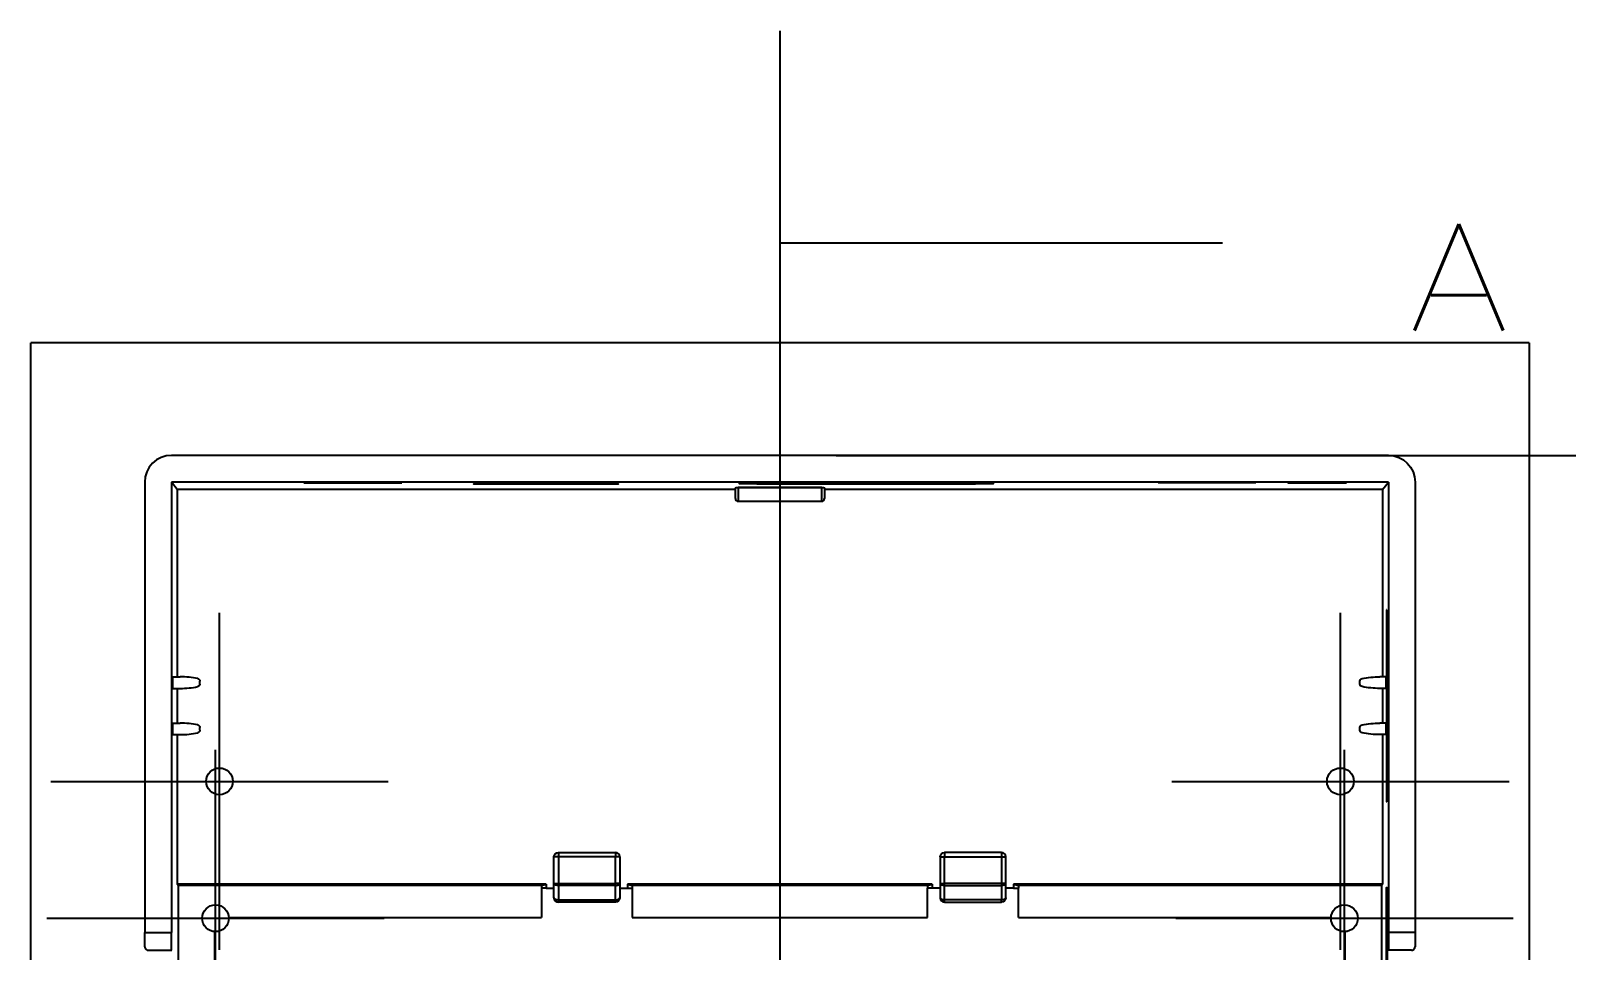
# Model space of a CAD drawing. Header units: inches. Extents: x 0 to 1189, y 0 to 841.
# Drawn here: x 946.5 to 1033.3, y 370 to 422 of the extents above; entities that cross this region are included whole.
import ezdxf
from ezdxf.lldxf.tags import DXFTag

# ---------------------------------------------------------------- set-up
doc = ezdxf.new("R2010")
doc.units = ezdxf.units.IN
doc.header["$MEASUREMENT"] = 0
doc.layers.add('1', color=7, linetype='Continuous', true_color=0xffffff)
doc.styles.add('blockfont', font='simplex.shx', dxfattribs={"bigfont": 'bigfont'})
tags = doc.linetypes.add('CENTER', pattern=[2, 1.25, -0.25, 0.25, -0.25]).pattern_tags.tags
tags[10:11] = [DXFTag(74, 4), DXFTag(75, 0), DXFTag(340, '0'), DXFTag(46, 0.0), DXFTag(50, 0.0), DXFTag(44, 0.0), DXFTag(45, 0.0)]
tags[8:9] = [DXFTag(74, 4), DXFTag(75, 0), DXFTag(340, '0'), DXFTag(46, 0.0), DXFTag(50, 0.0), DXFTag(44, 0.0), DXFTag(45, 0.0)]
tags[6:7] = [DXFTag(74, 4), DXFTag(75, 0), DXFTag(340, '0'), DXFTag(46, 0.0), DXFTag(50, 0.0), DXFTag(44, 0.0), DXFTag(45, 0.0)]
tags[4:5] = [DXFTag(74, 4), DXFTag(75, 0), DXFTag(340, '0'), DXFTag(46, 0.0), DXFTag(50, 0.0), DXFTag(44, 0.0), DXFTag(45, 0.0)]
tags = doc.linetypes.add('PHANTOM', pattern=[2.5, 1.25, -0.25, 0.25, -0.25, 0.25, -0.25]).pattern_tags.tags
tags[14:15] = [DXFTag(74, 4), DXFTag(75, 0), DXFTag(340, '0'), DXFTag(46, 0.0), DXFTag(50, 0.0), DXFTag(44, 0.0), DXFTag(45, 0.0)]
tags[12:13] = [DXFTag(74, 4), DXFTag(75, 0), DXFTag(340, '0'), DXFTag(46, 0.0), DXFTag(50, 0.0), DXFTag(44, 0.0), DXFTag(45, 0.0)]
tags[10:11] = [DXFTag(74, 4), DXFTag(75, 0), DXFTag(340, '0'), DXFTag(46, 0.0), DXFTag(50, 0.0), DXFTag(44, 0.0), DXFTag(45, 0.0)]
tags[8:9] = [DXFTag(74, 4), DXFTag(75, 0), DXFTag(340, '0'), DXFTag(46, 0.0), DXFTag(50, 0.0), DXFTag(44, 0.0), DXFTag(45, 0.0)]
tags[6:7] = [DXFTag(74, 4), DXFTag(75, 0), DXFTag(340, '0'), DXFTag(46, 0.0), DXFTag(50, 0.0), DXFTag(44, 0.0), DXFTag(45, 0.0)]
tags[4:5] = [DXFTag(74, 4), DXFTag(75, 0), DXFTag(340, '0'), DXFTag(46, 0.0), DXFTag(50, 0.0), DXFTag(44, 0.0), DXFTag(45, 0.0)]
doc.dimstyles.get("Standard").update_dxf_attribs({"dimtxt": 0.18, "dimasz": 0.18, "dimexe": 0.18, "dimexo": 0.0625, "dimgap": 0.09, "dimtad": 0, "dimtih": 1, "dimtoh": 1, "dimdec": 4, "dimzin": 0, "dimdsep": 46, "dimtxsty": 'Standard', "dimcen": 0.09, "dimadec": 0, "dimazin": 0, "dimtfac": 1, "dimtdec": 4, "dimtofl": 0, "dimtmove": 0, "dimatfit": 3, "dimfxl": 0, "dimtolj": 1, "dimtzin": 0, "dimarcsym": 0})

# ---------------------------------------------------------------- blocks, each defined once
blk = doc.blocks.new('*D46')
at = {"layer": '1', "color": 7, "lineweight": -2}
for p, q in [((992.021, 397.973), (1039.668, 397.973)), ((1036.493, 394.798), (1036.493, 355.596)), ((1036.493, 310.045), (1036.493, 349.246)), ((992.021, 306.87), (1039.668, 306.87))]:
    blk.add_line(p, q, dxfattribs=at)
at = {"layer": '1', "color": 7}
for points in [[(1035.964, 394.798), (1037.023, 394.798), (1036.493, 397.973)], [(1035.964, 310.045), (1037.023, 310.045), (1036.493, 306.87)]]:
    blk.add_solid(points, dxfattribs=at)
at = {"layer": 'Defpoints', "color": 0}
for p in [(990.434, 397.973), (990.434, 306.87), (1036.493, 306.87)]:
    blk.add_point(p, dxfattribs=at)
at = {"layer": '1', "color": 7, "insert": (1036.493, 352.421), "char_height": 3.175, "attachment_point": 5}
blk.add_mtext('\\A1; 91.1 ', dxfattribs=at)

msp = doc.modelspace()

# ---------------------------------------------------------------- linework, layer by layer
at = {"layer": '1', "color": 43, "linetype": 'PHANTOM', "ltscale": 11.129345}
msp.add_line((988.8465, 421.973), (988.8465, 282.8561), dxfattribs=at)
at = {"layer": '1', "color": 43}
msp.add_line((1013.8465, 409.973), (988.8465, 409.973), dxfattribs=at)
at = {"layer": '1', "color": 251}
for p, q in [((1031.167, 404.3365), (946.526, 404.3365)), ((946.526, 300.5061), (946.526, 404.3365)), ((1031.167, 404.3365), (1031.167, 300.5061))]:
    msp.add_line(p, q, dxfattribs=at)
at = {"layer": '1', "color": 21}
for p, q in [((1023.2175, 397.973), (954.4755, 397.973)), ((952.968, 396.4655), (952.968, 371.0138)), ((954.4755, 396.4654), (954.4755, 371.0138)), ((1023.2175, 396.4654), (954.4755, 396.4654)), ((954.8045, 396.0541), (954.4755, 396.4654)), ((961.9627, 396.4479), (961.9627, 396.4198)), ((961.9627, 396.4479), (967.4902, 396.4479)), ((961.9627, 396.4198), (967.4902, 396.4198)), ((967.4902, 396.4479), (967.4902, 396.4198)), ((987.54, 396.3962), (987.54, 396.3712)), ((987.54, 396.3962), (999.9015, 396.3962)), ((999.9015, 396.3712), (999.9015, 396.3962)), ((1010.2027, 396.4431), (1010.2027, 396.4211)), ((1014.9765, 396.4431), (1010.2027, 396.4431)), ((1014.9765, 396.4211), (1010.2027, 396.4211)), ((1014.9765, 396.4431), (1014.9765, 396.4211)), ((1015.7302, 396.4277), (1015.7302, 396.4365)), ((1022.8884, 396.0541), (1023.2175, 396.4654)), ((1023.2175, 396.4654), (1023.2175, 371.0138)), ((1024.725, 396.4655), (1024.725, 371.0138)), ((986.3348, 396.0541), (954.8045, 396.0541)), ((954.8045, 396.0541), (954.8045, 385.4607)), ((971.5605, 396.3532), (971.5605, 396.3589)), ((972.666, 396.3685), (972.666, 396.3435)), ((972.666, 396.3685), (978.5955, 396.3685)), ((978.5955, 396.3435), (972.666, 396.3435)), ((978.5955, 396.3685), (978.5955, 396.3435)), ((979.701, 396.3589), (979.701, 396.3532)), ((986.334, 395.533), (986.334, 396.1452)), ((991.2111, 396.1541), (986.4818, 396.1541)), ((986.4847, 396.1541), (986.4847, 395.3841)), ((986.4847, 396.1541), (991.2082, 396.1541)), ((986.535, 396.3799), (986.535, 396.3874)), ((987.54, 396.3712), (999.9015, 396.3712)), ((991.2082, 395.3841), (991.2082, 396.1541)), ((1022.8884, 396.0541), (991.3581, 396.0541)), ((991.359, 396.1452), (991.359, 395.533)), ((1000.9065, 396.3874), (1000.9065, 396.3799)), ((1022.8884, 396.0541), (1022.8884, 385.4607)), ((986.4847, 395.3841), (986.4847, 395.3822)), ((986.4847, 395.3841), (991.2082, 395.3841)), ((986.4847, 395.3822), (991.2082, 395.3822)), ((991.2082, 395.3841), (991.2082, 395.3822)), ((1023.1347, 389.2546), (1023.1147, 389.2546)), ((1023.1424, 388.1491), (1023.1069, 388.1491)), ((1023.1069, 388.1491), (1023.1069, 379.5061)), ((1023.1424, 379.5061), (1023.1424, 388.1491)), ((954.5614, 385.4607), (954.9669, 385.4607)), ((954.5614, 384.8075), (954.5614, 385.4607)), ((956.0835, 385.0549), (956.0835, 385.2133)), ((1021.6095, 385.0549), (1021.6095, 385.2133)), ((1023.0841, 385.4607), (1022.726, 385.4607)), ((1023.0841, 384.8075), (1023.0841, 385.4607)), ((954.5614, 384.8075), (954.9669, 384.8075)), ((954.8045, 384.8075), (954.8045, 382.8477)), ((1023.0841, 384.8075), (1022.726, 384.8075)), ((1022.8884, 384.8075), (1022.8884, 382.8477)), ((954.5614, 382.8477), (954.9669, 382.8477)), ((954.5614, 382.1945), (954.5614, 382.8477)), ((956.0835, 382.4419), (956.0835, 382.6003)), ((1021.6095, 382.4419), (1021.6095, 382.6003)), ((1023.0841, 382.8477), (1022.726, 382.8477)), ((1023.0841, 382.1945), (1023.0841, 382.8477)), ((954.5614, 382.1945), (954.9669, 382.1945)), ((954.8045, 382.1945), (954.8045, 373.7396)), ((1023.0841, 382.1945), (1022.726, 382.1945)), ((1022.8884, 382.1945), (1022.8884, 373.7396)), ((1023.1424, 379.5061), (1023.1069, 379.5061)), ((1023.1147, 378.4006), (1023.1347, 378.4006)), ((976.3342, 375.2851), (976.083, 375.2851)), ((976.083, 373.7866), (976.083, 375.2851)), ((976.3342, 375.5363), (976.3342, 375.2851)), ((976.3342, 375.5363), (979.5502, 375.5363)), ((976.3342, 375.2851), (976.3342, 373.7866)), ((979.5502, 375.2851), (976.3342, 375.2851)), ((979.5502, 375.5363), (979.5502, 375.2851)), ((979.8015, 375.2851), (979.5502, 375.2851)), ((979.5502, 373.7866), (979.5502, 375.2851)), ((979.8015, 375.2851), (979.8015, 373.7866)), ((997.8915, 375.2851), (997.8915, 373.7866)), ((997.8915, 375.2851), (998.1427, 375.2851)), ((1001.3587, 375.5363), (998.1427, 375.5363)), ((998.1427, 375.5363), (998.1427, 375.2851)), ((998.1427, 375.2851), (1001.3587, 375.2851)), ((998.1427, 373.7866), (998.1427, 375.2851)), ((1001.3587, 375.5363), (1001.3587, 375.2851)), ((1001.3587, 375.2851), (1001.3587, 373.7866)), ((1001.3587, 375.2851), (1001.61, 375.2851)), ((1001.61, 373.7866), (1001.61, 375.2851)), ((975.6462, 373.7396), (954.8045, 373.7396)), ((954.8579, 373.6729), (954.8045, 373.7396)), ((975.3795, 373.6729), (954.8579, 373.6729)), ((954.8579, 373.6729), (954.8579, 365.4084)), ((975.3795, 373.6729), (975.6462, 373.7396)), ((975.3795, 373.6729), (975.3795, 373.5263)), ((975.3795, 373.5263), (975.3795, 371.8681)), ((975.6462, 373.5263), (975.3795, 373.5263)), ((975.6462, 373.7396), (975.6462, 373.5263)), ((975.6462, 373.5263), (976.083, 373.5263)), ((976.083, 372.9736), (976.083, 373.7866)), ((976.083, 373.7866), (976.3342, 373.7866)), ((976.3342, 373.7866), (976.3342, 373.6743)), ((976.3342, 373.7866), (979.5502, 373.7866)), ((976.3342, 373.6743), (976.3342, 372.8612)), ((979.5502, 373.6743), (976.3342, 373.6743)), ((979.5502, 373.6743), (979.5502, 373.7866)), ((979.8015, 373.7866), (979.5502, 373.7866)), ((979.5502, 372.8612), (979.5502, 373.6743)), ((979.8015, 373.7866), (979.8015, 372.9736)), ((979.8015, 373.5263), (980.2382, 373.5263)), ((980.2382, 373.7396), (980.505, 373.6729)), ((980.2382, 373.7396), (980.2382, 373.5263)), ((997.4547, 373.7396), (980.2382, 373.7396)), ((980.2382, 373.5263), (980.505, 373.5263)), ((997.188, 373.6729), (980.505, 373.6729)), ((980.505, 373.6729), (980.505, 373.5263)), ((980.505, 373.5263), (980.505, 371.8681)), ((997.188, 373.6729), (997.4547, 373.7396)), ((997.188, 373.6729), (997.188, 373.5263)), ((997.188, 371.8681), (997.188, 373.5263)), ((997.4547, 373.5263), (997.188, 373.5263)), ((997.4547, 373.7396), (997.4547, 373.5263)), ((997.8915, 373.5263), (997.4547, 373.5263)), ((997.8915, 373.7866), (997.8915, 372.9736)), ((997.8915, 373.7866), (998.1427, 373.7866)), ((1001.3587, 373.7866), (998.1427, 373.7866)), ((998.1427, 373.6743), (998.1427, 373.7866)), ((998.1427, 372.8612), (998.1427, 373.6743)), ((998.1427, 373.6743), (1001.3587, 373.6743)), ((1001.3587, 373.7866), (1001.3587, 373.6743)), ((1001.61, 373.7866), (1001.3587, 373.7866)), ((1001.3587, 373.6743), (1001.3587, 372.8612)), ((1001.61, 372.9736), (1001.61, 373.7866)), ((1002.0467, 373.5263), (1001.61, 373.5263)), ((1002.0467, 373.7396), (1002.3135, 373.6729)), ((1002.0467, 373.7396), (1002.0467, 373.5263)), ((1022.8884, 373.7396), (1002.0467, 373.7396)), ((1002.0467, 373.5263), (1002.3135, 373.5263)), ((1002.3135, 373.6729), (1002.3135, 373.5263)), ((1022.8351, 373.6729), (1002.3135, 373.6729)), ((1002.3135, 371.8681), (1002.3135, 373.5263)), ((1022.8351, 373.6729), (1022.8884, 373.7396)), ((1022.8351, 373.6729), (1022.8351, 365.4084)), ((1023.1147, 373.5515), (1023.1347, 373.5515)), ((976.3342, 372.7223), (976.3342, 372.8612)), ((976.3342, 372.8612), (979.5502, 372.8612)), ((979.5502, 372.7223), (976.3342, 372.7223)), ((979.5502, 372.7223), (979.5502, 372.8612)), ((998.1427, 372.7223), (998.1427, 372.8612)), ((1001.3587, 372.8612), (998.1427, 372.8612)), ((998.1427, 372.7223), (1001.3587, 372.7223)), ((1001.3587, 372.7223), (1001.3587, 372.8612)), ((1023.1424, 372.446), (1023.1069, 372.446)), ((1023.1069, 365.6622), (1023.1069, 372.446)), ((1023.1424, 372.446), (1023.1424, 365.6622)), ((957.7149, 371.8681), (975.3795, 371.8681)), ((980.505, 371.8681), (997.188, 371.8681)), ((1002.3135, 371.8681), (1019.978, 371.8681)), ((952.968, 371.0138), (954.4755, 371.0138)), ((956.9126, 371.0658), (956.9126, 365.4084)), ((1020.7803, 365.4084), (1020.7803, 371.0658)), ((1024.725, 371.0138), (1023.2175, 371.0138)), ((953.1725, 370.0088), (954.4825, 370.0088)), ((954.4825, 370.0088), (954.5046, 370.0088)), ((1023.2104, 370.0088), (1023.1883, 370.0088)), ((1024.5205, 370.0088), (1023.2104, 370.0088))]:
    msp.add_line(p, q, dxfattribs=at)
at = {"layer": '1', "color": 7, "linetype": 'CENTER', "ltscale": 6.35}
for p, q in [((957.189, 370.0313), (957.189, 389.0813)), ((1020.504, 370.0313), (1020.504, 389.0813)), ((956.9628, 362.2928), (956.9628, 381.3428)), ((1020.7301, 362.2928), (1020.7301, 381.3428)), ((947.664, 379.5563), (966.714, 379.5563)), ((1010.979, 379.5563), (1030.029, 379.5563)), ((947.4378, 371.8178), (966.4878, 371.8178)), ((1011.2051, 371.8178), (1030.2551, 371.8178))]:
    msp.add_line(p, q, dxfattribs=at)
at = {"layer": '1', "color": 21}
for centre in [(957.189, 379.5563), (1020.504, 379.5563), (956.9628, 371.8178), (1020.7301, 371.8178)]:
    msp.add_circle(centre, 0.7538, dxfattribs=at)
for centre, radius, start, end in [((986.4847, 395.533), 0.1507, 180, 270), ((991.2082, 395.533), 0.1507, 270, 0), ((954.9669, 380.4357), 5.025, 78.571242, 90), ((954.9669, 389.8325), 5.025, 270, 281.428758), ((954.9669, 377.8227), 5.025, 78.571242, 90), ((954.9669, 387.2195), 5.025, 270, 281.428758), ((979.5502, 375.2851), 0.2512, 0, 90), ((1001.3587, 375.2851), 0.2512, 0, 90), ((976.3342, 372.9736), 0.2512, 180, 270), ((998.1427, 372.9736), 0.2512, 180, 270)]:
    msp.add_arc(centre, radius, start, end, dxfattribs=at)
at = {"layer": '1', "color": 21, "extrusion": (0, 0, -1)}
for centre, radius, start, end in [((-955.9327, 385.2133), 0.1507, 101.428758, 180), ((-1021.7602, 385.2133), 0.1507, 0, 78.571242), ((-1022.726, 380.4357), 5.025, 78.571242, 90), ((-955.9327, 385.0549), 0.1507, 180, 258.571242), ((-1021.7602, 385.0549), 0.1507, 281.428758, 0), ((-1022.726, 389.8325), 5.025, 270, 281.428758), ((-955.9327, 382.6003), 0.1507, 101.428758, 180), ((-1021.7602, 382.6003), 0.1507, 0, 78.571242), ((-1022.726, 377.8227), 5.025, 78.571242, 90), ((-955.9327, 382.4419), 0.1507, 180, 258.571242), ((-1021.7602, 382.4419), 0.1507, 281.428758, 0), ((-1022.726, 387.2195), 5.025, 270, 281.428758), ((-976.3342, 375.2851), 0.2512, 0, 90), ((-998.1427, 375.2851), 0.2512, 0, 90), ((-979.5502, 372.9736), 0.2512, 180, 270), ((-1001.3587, 372.9736), 0.2512, 180, 270)]:
    msp.add_arc(centre, radius, start, end, dxfattribs=at)
at = {"layer": '1', "color": 21}
for centre, major_axis, ratio, start_param, end_param in [((954.4755, 396.4654), (-0.9417, 1.1772), 0.9999844, 5.6084531, 7.1792342), ((986.4847, 395.533), (-0.1507, 0), 0.9876352, 0, 1.5707963), ((986.4847, 396.3067), (0, -0.1526), 0.9876352, 6.2637923, 6.2831853), ((991.2082, 396.3067), (0, -0.1526), 0.9876352, 0, 0.019393), ((991.2082, 395.533), (-0.1507, 0), 0.9876352, 1.5707963, 3.1415927), ((976.3342, 373.7866), (-0.2512, 0), 0.4472136, 0, 1.5707963), ((979.5502, 373.7866), (-0.2512, 0), 0.4472136, 1.5707963, 3.1415927), ((998.1427, 373.7866), (0.2512, 0), 0.4472136, 3.1415927, 4.712389), ((1001.3587, 373.7866), (0.2512, 0), 0.4472136, 4.712389, 6.2831853), ((976.3342, 372.9736), (-0.2512, 0), 0.4472136, 0, 1.5707963), ((979.5502, 372.9736), (-0.2512, 0), 0.4472136, 1.5707963, 3.1415927), ((998.1427, 372.9736), (0.2512, 0), 0.4472136, 3.1415927, 4.712389), ((1001.3587, 372.9736), (0.2512, 0), 0.4472136, 4.712389, 6.2831853)]:
    msp.add_ellipse(centre, major_axis=major_axis, ratio=ratio, start_param=start_param, end_param=end_param, dxfattribs=at)
at = {"layer": '1', "color": 21, "extrusion": (0, 0, -1)}
for centre, major_axis, ratio, start_param, end_param in [((1023.2175, 396.4654), (0.9417, 1.1772), 0.9999844, 5.6084531, 7.1792342), ((1014.9765, 396.4365), (0.7537, 0), 0.0087269, 4.712389, 6.2831853), ((1014.9765, 396.4277), (0.7537, 0), 0.0087269, 0, 1.5707963), ((1019.1975, 396.4343), (1.6582, 0), 0.0087269, 1.5707963, 7.8539816), ((986.4847, 396.1452), (0.1508, 0), 0.0589053, 3.1415927, 4.692996), ((991.2082, 396.1452), (0.1508, 0), 0.0589053, 4.731782, 6.2831853), ((952.9715, 371.0138), (0, -1.005), 0.0034907, 0.6435011, 1.5707963), ((954.4825, 371.0138), (0, -1.005), 0.0069814, 0, 1.5707963), ((1023.2104, 371.0138), (0, -1.005), 0.0069814, 4.712389, 6.2831853), ((1024.7215, 371.0138), (0, -1.005), 0.0034907, 4.712389, 5.6396842)]:
    msp.add_ellipse(centre, major_axis=major_axis, ratio=ratio, start_param=start_param, end_param=end_param, dxfattribs=at)
at = {"layer": '1', "color": 21}
for points, degree, knots in [([(986.5347, 396.3853), (986.5334, 396.3914), (986.5548, 396.3891), (986.5742, 396.3899), (986.6124, 396.3907), (986.6501, 396.3915), (986.7048, 396.3923), (986.7597, 396.393), (986.8293, 396.3936), (986.8983, 396.3942), (986.9818, 396.3947), (987.0636, 396.3951), (987.1557, 396.3955), (987.247, 396.3958), (987.3441, 396.396), (987.4411, 396.3962), (987.54, 396.3962)], 2, [0, 0, 0, 0.125, 0.125, 0.25, 0.25, 0.375, 0.375, 0.5, 0.5, 0.625, 0.625, 0.75, 0.75, 0.875, 0.875, 1, 1, 1]), ([(999.9015, 396.3962), (999.9998, 396.3962), (1000.0973, 396.396), (1000.1935, 396.3958), (1000.2857, 396.3955), (1000.3769, 396.3951), (1000.4596, 396.3947), (1000.5424, 396.3942), (1000.6121, 396.3936), (1000.6811, 396.393), (1000.7366, 396.3923), (1000.7908, 396.3915), (1000.8291, 396.3907), (1000.8669, 396.3899), (1000.8866, 396.3891), (1000.9081, 396.3914), (1000.9066, 396.3853)], 2, [0, 0, 0, 0.125, 0.125, 0.25, 0.25, 0.375, 0.375, 0.5, 0.5, 0.625, 0.625, 0.75, 0.75, 0.875, 0.875, 1, 1, 1]), ([(971.5603, 396.3569), (971.5588, 396.363), (971.5823, 396.3608), (971.6037, 396.3617), (971.6456, 396.3626), (971.6872, 396.3634), (971.7473, 396.3642), (971.8077, 396.365), (971.8843, 396.3657), (971.9601, 396.3664), (972.052, 396.3669), (972.142, 396.3674), (972.2433, 396.3678), (972.3437, 396.3681), (972.4505, 396.3683), (972.5573, 396.3685), (972.666, 396.3685)], 2, [0, 0, 0, 0.125, 0.125, 0.25, 0.25, 0.375, 0.375, 0.5, 0.5, 0.625, 0.625, 0.75, 0.75, 0.875, 0.875, 1, 1, 1]), ([(972.666, 396.3435), (972.5578, 396.3435), (972.4505, 396.3437), (972.3447, 396.3439), (972.2433, 396.3443), (972.1429, 396.3446), (972.052, 396.3452), (971.9609, 396.3457), (971.8843, 396.3464), (971.8083, 396.347), (971.7473, 396.3478), (971.6876, 396.3486), (971.6456, 396.3495), (971.604, 396.3504), (971.5823, 396.3513), (971.5587, 396.3491), (971.5604, 396.3552)], 2, [0, 0, 0, 0.125, 0.125, 0.25, 0.25, 0.375, 0.375, 0.5, 0.5, 0.625, 0.625, 0.75, 0.75, 0.875, 0.875, 1, 1, 1]), ([(978.5955, 396.3685), (978.7036, 396.3685), (978.8109, 396.3683), (978.9167, 396.3681), (979.0181, 396.3678), (979.1185, 396.3674), (979.2094, 396.3669), (979.3005, 396.3664), (979.3772, 396.3657), (979.4531, 396.365), (979.5141, 396.3642), (979.5738, 396.3635), (979.6158, 396.3626), (979.6574, 396.3617), (979.6792, 396.3608), (979.7027, 396.363), (979.7011, 396.3569)], 2, [0, 0, 0, 0.125, 0.125, 0.25, 0.25, 0.375, 0.375, 0.5, 0.5, 0.625, 0.625, 0.75, 0.75, 0.875, 0.875, 1, 1, 1]), ([(979.7012, 396.3552), (979.7027, 396.3491), (979.6792, 396.3513), (979.6578, 396.3504), (979.6158, 396.3495), (979.5743, 396.3486), (979.5141, 396.3478), (979.4538, 396.347), (979.3772, 396.3464), (979.3013, 396.3457), (979.2094, 396.3452), (979.1194, 396.3446), (979.0181, 396.3443), (978.9177, 396.3439), (978.8109, 396.3437), (978.7041, 396.3435), (978.5955, 396.3435)], 2, [0, 0, 0, 0.125, 0.125, 0.25, 0.25, 0.375, 0.375, 0.5, 0.5, 0.625, 0.625, 0.75, 0.75, 0.875, 0.875, 1, 1, 1]), ([(987.54, 396.3712), (987.4416, 396.3712), (987.3441, 396.3713), (987.248, 396.3715), (987.1557, 396.3718), (987.0645, 396.3722), (986.9818, 396.3726), (986.8991, 396.3731), (986.8293, 396.3737), (986.7603, 396.3743), (986.7048, 396.3751), (986.6506, 396.3758), (986.6124, 396.3766), (986.5745, 396.3774), (986.5548, 396.3782), (986.5334, 396.3759), (986.5348, 396.382)], 2, [0, 0, 0, 0.125, 0.125, 0.25, 0.25, 0.375, 0.375, 0.5, 0.5, 0.625, 0.625, 0.75, 0.75, 0.875, 0.875, 1, 1, 1]), ([(1000.9067, 396.382), (1000.9081, 396.3759), (1000.8866, 396.3782), (1000.8672, 396.3774), (1000.8291, 396.3766), (1000.7913, 396.3758), (1000.7366, 396.3751), (1000.6818, 396.3743), (1000.6121, 396.3737), (1000.5432, 396.3731), (1000.4596, 396.3726), (1000.3779, 396.3722), (1000.2857, 396.3718), (1000.1945, 396.3715), (1000.0973, 396.3713), (1000.0003, 396.3712), (999.9015, 396.3712)], 2, [0, 0, 0, 0.125, 0.125, 0.25, 0.25, 0.375, 0.375, 0.5, 0.5, 0.625, 0.625, 0.75, 0.75, 0.875, 0.875, 1, 1, 1]), ([(1023.116, 389.2546), (1023.111, 389.2555), (1023.1106, 389.1354), (1023.1078, 388.7261), (1023.1069, 388.4385), (1023.1069, 388.1491)], 3, [0, 0, 0, 0, 0.5, 0.5, 1, 1, 1, 1]), ([(1023.1424, 388.1491), (1023.1424, 388.4385), (1023.1415, 388.7261), (1023.1387, 389.1354), (1023.1383, 389.2555), (1023.1334, 389.2545)], 3, [0, 0, 0, 0, 0.5, 0.5, 1, 1, 1, 1]), ([(1023.1069, 379.5061), (1023.1069, 379.2167), (1023.1078, 378.929), (1023.1106, 378.5197), (1023.111, 378.3996), (1023.1159, 378.4007)], 3, [0, 0, 0, 0, 0.5, 0.5, 1, 1, 1, 1]), ([(1023.1334, 378.4006), (1023.1383, 378.3996), (1023.1387, 378.5197), (1023.1415, 378.929), (1023.1424, 379.2167), (1023.1424, 379.5061)], 3, [0, 0, 0, 0, 0.5, 0.5, 1, 1, 1, 1]), ([(1023.1069, 372.446), (1023.1069, 372.5541), (1023.1071, 372.6614), (1023.1073, 372.7672), (1023.1075, 372.8686), (1023.1078, 372.969), (1023.1083, 373.0599), (1023.1087, 373.151), (1023.1092, 373.2277), (1023.1097, 373.3036), (1023.1104, 373.3646), (1023.111, 373.4243), (1023.1117, 373.4663), (1023.1124, 373.5079), (1023.1132, 373.5296), (1023.1108, 373.5529), (1023.1168, 373.5516)], 2, [0, 0, 0, 0.125, 0.125, 0.25, 0.25, 0.375, 0.375, 0.5, 0.5, 0.625, 0.625, 0.75, 0.75, 0.875, 0.875, 1, 1, 1]), ([(1023.1325, 373.5517), (1023.1385, 373.5529), (1023.1362, 373.5296), (1023.1369, 373.5082), (1023.1376, 373.4663), (1023.1383, 373.4248), (1023.1389, 373.3646), (1023.1396, 373.3043), (1023.1401, 373.2277), (1023.1407, 373.1518), (1023.1411, 373.0599), (1023.1415, 372.9699), (1023.1418, 372.8686), (1023.1421, 372.7682), (1023.1422, 372.6614), (1023.1424, 372.5546), (1023.1424, 372.446)], 2, [0, 0, 0, 0.125, 0.125, 0.25, 0.25, 0.375, 0.375, 0.5, 0.5, 0.625, 0.625, 0.75, 0.75, 0.875, 0.875, 1, 1, 1]), ([(952.9694, 370.2098), (952.9695, 370.1753), (952.9781, 370.1457), (953.0038, 370.0947), (953.021, 370.074), (953.0784, 370.0249), (953.1258, 370.0088), (953.1725, 370.0088)], 3, [0, 0, 0, 0, 0.25, 0.25, 0.5, 0.5, 1, 1, 1, 1]), ([(1024.5205, 370.0088), (1024.532, 370.0088), (1024.5439, 370.0098), (1024.567, 370.0139), (1024.5784, 370.0169), (1024.6117, 370.0289), (1024.633, 370.0408), (1024.6716, 370.0736), (1024.689, 370.0946), (1024.7147, 370.1454), (1024.7234, 370.1759), (1024.7236, 370.2098)], 3, [0, 0, 0, 0, 0.125, 0.125, 0.25, 0.25, 0.5, 0.5, 0.75, 0.75, 1, 1, 1, 1])]:
    msp.add_open_spline(points, degree=degree, knots=knots, dxfattribs=at)

# ---------------------------------------------------------------- texts
at = {"layer": '1', "color": 7, "insert": (1024.3777, 405.0355), "char_height": 6, "attachment_point": 7, "line_spacing_factor": 0.903614, "style": 'blockfont'}
msp.add_mtext('\\W01.216;\\fsimplex.shx;A', dxfattribs=at)

# ---------------------------------------------------------------- dimensions: what is measured, and where the dimension line sits
at = {"layer": '1', "color": 7}
dim = msp.add_linear_dim(base=(1036.4934, 306.8697), p1=(990.434, 397.973), p2=(990.434, 306.8697), angle=90, text=' <> ', dimstyle='Standard', override={"dimtxt": 3.175, "dimasz": 3.175, "dimexe": 3.175, "dimexo": 1.5875, "dimgap": 1.5875, "dimdec": 1, "dimclrd": 7, "dimclre": 7, "dimclrt": 7, "dimtm": -0.005, "dimtdec": 3}, dxfattribs=at)
dim.commit()
dim.dimension.update_dxf_attribs({"geometry": '*D46', "text_midpoint": (1036.4934, 352.4213)})

doc.saveas('drawing.dxf')
